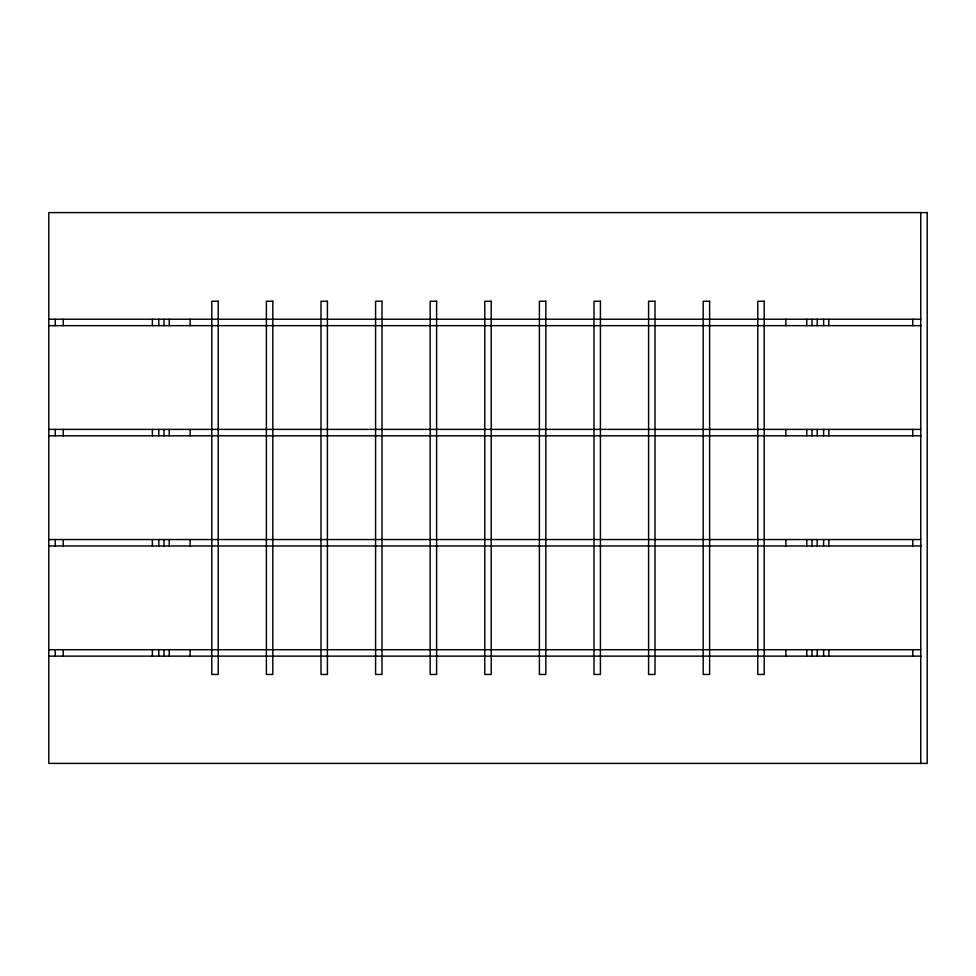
<?xml version="1.0" encoding="UTF-8"?>
<svg xmlns="http://www.w3.org/2000/svg" width="976" height="976" viewBox="0 0 976 976"><rect width="100%" height="100%" fill="white"/><g stroke="black" fill="none" stroke-linecap="round" stroke-linejoin="round"><path stroke-width="1.46" d="M48.8 319.225L920.771 319.225M48.8 325.655L921.1 325.655M48.8 429.391L920.771 429.391M48.8 435.808L921.1 435.808M48.8 539.545L920.771 539.545M48.8 545.974L921.1 545.974M48.8 649.711L920.771 649.711M48.8 656.128L921.1 656.128M920.771 212.597L920.771 763.403M912.743 319.225L912.743 325.655M912.743 429.391L912.743 435.808M912.743 539.545L912.743 545.974M912.743 649.711L912.743 656.128M828.844 319.225L828.844 325.655M828.844 429.391L828.844 435.808M828.844 539.545L828.844 545.974M828.844 649.711L828.844 656.128M823.622 319.225L823.622 325.655M823.622 429.391L823.622 435.808M823.622 539.545L823.622 545.974M823.622 649.711L823.622 656.128M817.205 319.225L817.205 325.655M817.205 429.391L817.205 435.808M817.205 539.545L817.205 545.974M817.205 649.711L817.205 656.128M811.983 319.225L811.983 325.655M811.983 429.391L811.983 435.808M811.983 539.545L811.983 545.974M811.983 649.711L811.983 656.128M806.762 319.225L806.762 325.655M806.762 429.391L806.762 435.808M806.762 539.545L806.762 545.974M806.762 649.711L806.762 656.128M785.887 319.225L785.887 325.655M785.887 429.391L785.887 435.808M785.887 539.545L785.887 545.974M785.887 649.711L785.887 656.128M190.113 319.225L190.113 325.655M190.113 429.391L190.113 435.808M190.113 539.545L190.113 545.974M190.113 649.711L190.113 656.128M169.238 319.225L169.238 325.655M169.238 429.391L169.238 435.808M169.238 539.545L169.238 545.974M169.238 649.711L169.238 656.128M164.017 319.225L164.017 325.655M164.017 429.391L164.017 435.808M164.017 539.545L164.017 545.974M164.017 649.711L164.017 656.128M158.795 319.225L158.795 325.655M158.795 429.391L158.795 435.808M158.795 539.545L158.795 545.974M158.795 649.711L158.795 656.128M152.378 319.225L152.378 325.655M152.378 429.391L152.378 435.808M152.378 539.545L152.378 545.974M152.378 649.711L152.378 656.128M63.257 319.225L63.257 325.655M63.257 429.391L63.257 435.808M63.257 539.545L63.257 545.974M63.257 649.711L63.257 656.128M55.229 319.225L55.229 325.655M55.229 429.391L55.229 435.808M55.229 539.545L55.229 545.974M55.229 649.711L55.229 656.128M927.2 212.597L48.8 212.597L48.8 763.403L927.2 763.403L927.2 212.597M218.221 301.242L211.792 301.242L211.792 674.44L218.221 674.44L218.221 301.242M272.816 301.242L266.387 301.242L266.387 674.44L272.816 674.44L272.816 301.242M327.411 301.242L320.994 301.242L320.994 674.44L327.411 674.44L327.411 301.242M382.019 301.242L375.589 301.242L375.589 674.44L382.019 674.44L382.019 301.242M436.614 301.242L430.184 301.242L430.184 674.44L436.614 674.44L436.614 301.242M491.209 301.242L484.791 301.242L484.791 674.44L491.209 674.44L491.209 301.242M545.816 301.242L539.386 301.242L539.386 674.44L545.816 674.44L545.816 301.242M600.411 301.242L593.981 301.242L593.981 674.44L600.411 674.44L600.411 301.242M655.006 301.242L648.589 301.242L648.589 674.44L655.006 674.44L655.006 301.242M709.613 301.242L703.184 301.242L703.184 674.44L709.613 674.44L709.613 301.242M764.208 301.242L757.779 301.242L757.779 674.44L764.208 674.44L764.208 301.242"/></g></svg>
